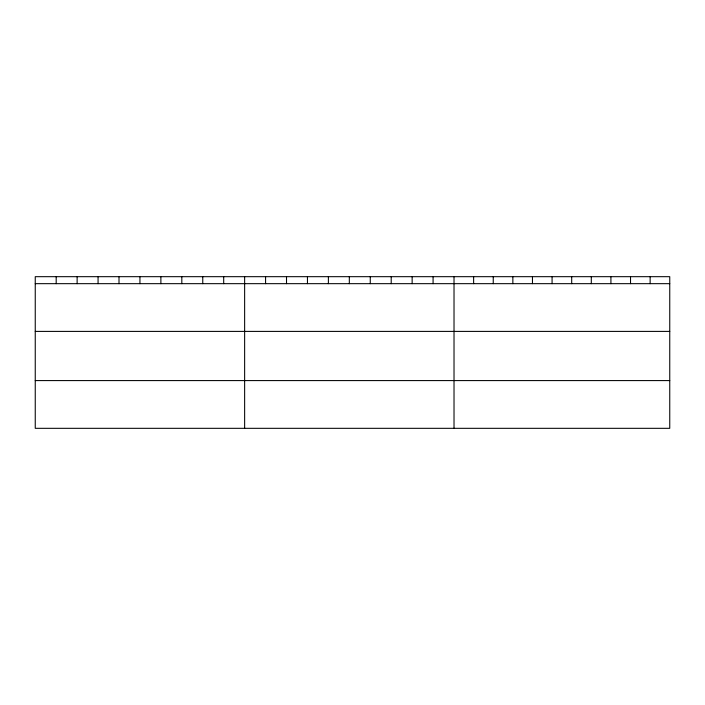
<?xml version="1.0" encoding="UTF-8"?>
<svg xmlns="http://www.w3.org/2000/svg" width="705" height="705" viewBox="0 0 705 705"><rect width="100%" height="100%" fill="white"/><g stroke="black" fill="none" stroke-linecap="round" stroke-linejoin="round"><path stroke-width="1.06" d="M669.75 331.403L669.75 276.677L35.25 276.677L35.25 428.323L669.75 428.323L669.75 331.403L35.25 331.403M35.25 283.666L669.75 283.666M35.25 380.585L669.75 380.585M650.142 276.677L650.142 283.666M630.526 276.677L630.526 283.666M610.918 276.677L610.918 283.666M591.301 276.677L591.301 283.666M571.693 276.677L571.693 283.666M552.077 276.677L552.077 283.666M532.469 276.677L532.469 283.666M512.852 276.677L512.852 283.666M493.244 276.677L493.244 283.666M473.628 276.677L473.628 283.666M454.02 276.677L454.02 428.323M433.082 276.677L433.082 283.666M412.143 276.677L412.143 283.666M391.204 276.677L391.204 283.666M370.266 276.677L370.266 283.666M349.327 276.677L349.327 283.666M328.389 276.677L328.389 283.666M307.45 276.677L307.45 283.666M286.512 276.677L286.512 283.666M265.574 276.677L265.574 283.666M244.635 276.677L244.635 428.323M223.696 276.677L223.696 283.666M202.758 276.677L202.758 283.666M181.819 276.677L181.819 283.666M160.881 276.677L160.881 283.666M139.942 276.677L139.942 283.666M119.004 276.677L119.004 283.666M98.066 276.677L98.066 283.666M77.127 276.677L77.127 283.666M56.188 276.677L56.188 283.666"/></g></svg>
